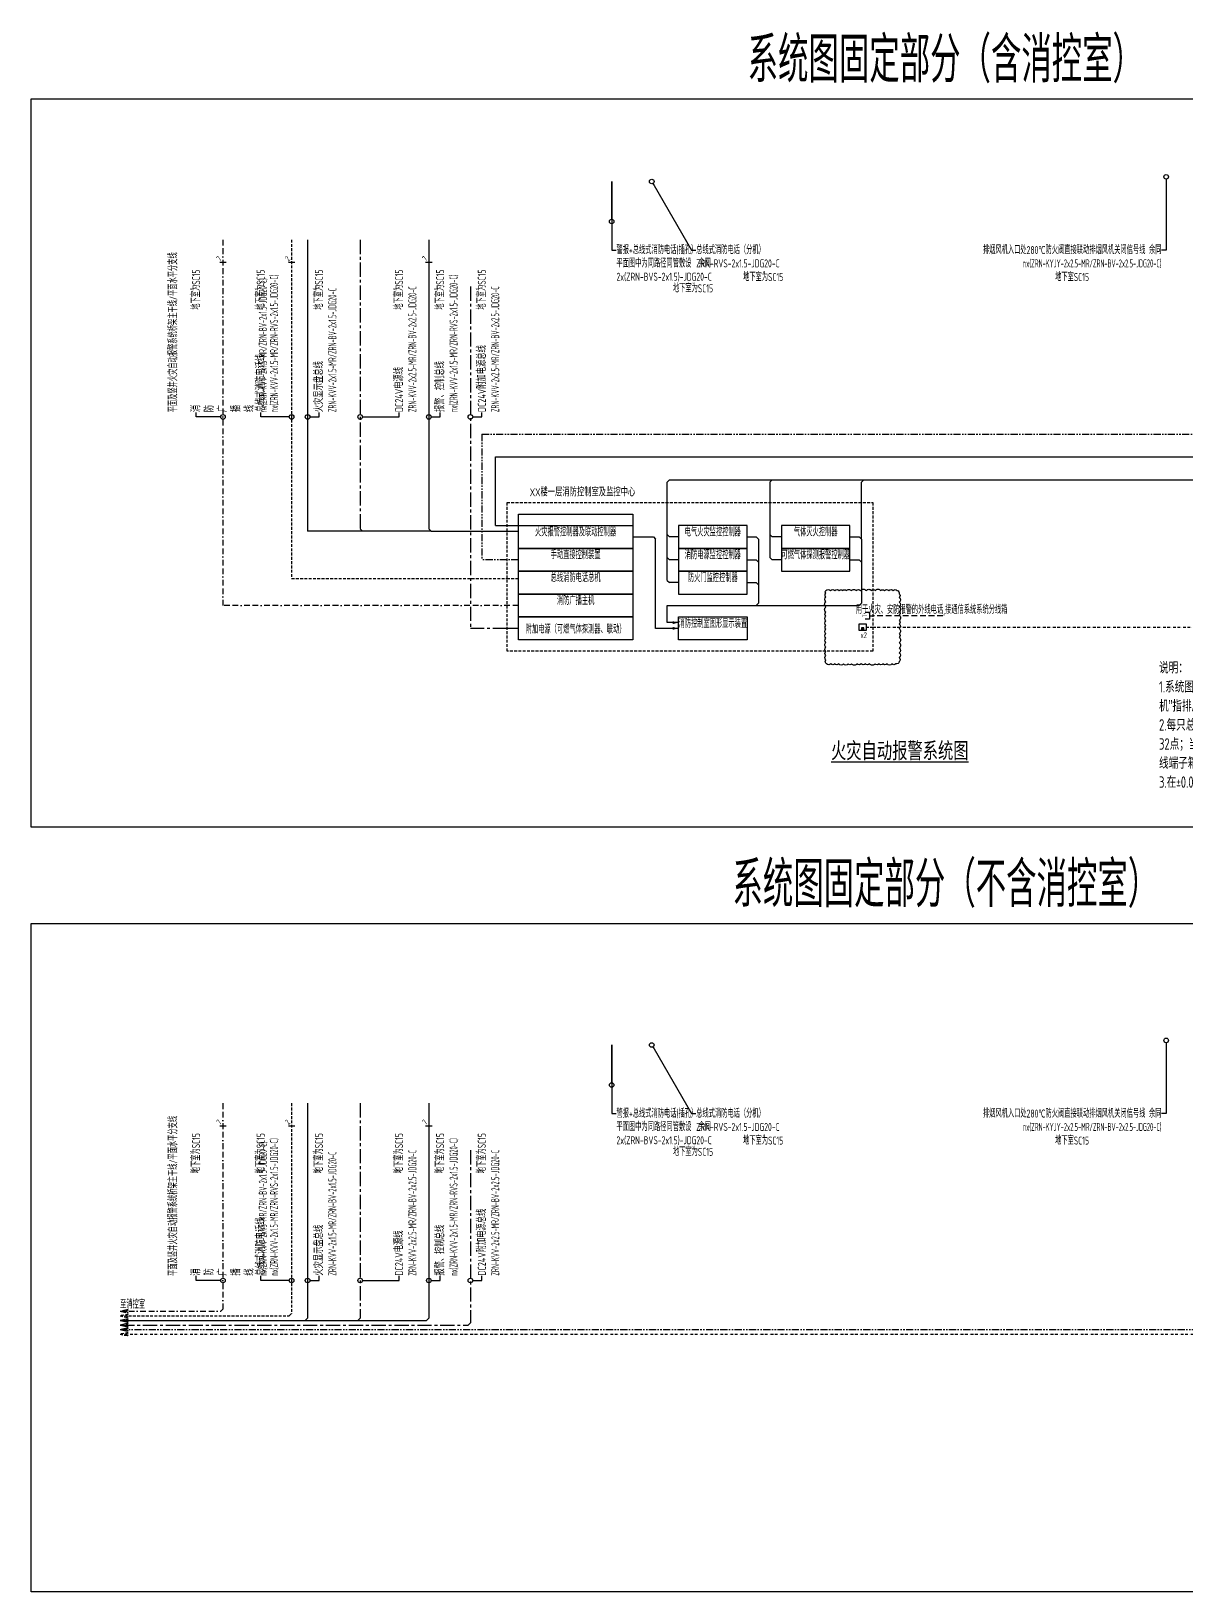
# Model space of a CAD drawing. Header units: millimetres. Extents: x -134159 to 349982, y -111568 to 195981.
# Drawn here: x -6887 to 43650, y 49080 to 117345 of the extents above; entities that cross this region are included whole.
import ezdxf
from ezdxf import colors
from ezdxf.entities.mleader import LeaderData, LeaderLine
from ezdxf.enums import TextEntityAlignment as Align
from ezdxf.math import Vec2, Vec3

# ---------------------------------------------------------------- set-up
doc = ezdxf.new("R2010")
doc.units = ezdxf.units.MM
doc.header["$LTSCALE"] = 500
doc.header["$MEASUREMENT"] = 0
for name, pattern in [('BORDER', [1.75, 0.5, -0.25, 0.5, -0.25, 0, -0.25]), ('BORDER2', [0.875, 0.25, -0.125, 0.25, -0.125, 0, -0.125]), ('CENTER', [2, 1.25, -0.25, 0.25, -0.25]), ('DASHED', [0.75, 0.5, -0.25]), ('HIDDEN', [0.375, 0.25, -0.125]), ('PHANTOM2', [1.25, 0.625, -0.125, 0.125, -0.125, 0.125, -0.125])]:
    doc.linetypes.add(name, pattern=pattern)
doc.layers.get('0').update_dxf_attribs({"linetype": 'CONTINUOUS'})
for name, color, linetype in [('E-BRST-WIRE', 2, 'BORDER'), ('E-CTRL-WIRE', 3, 'BORDER2'), ('E-FAS-DEVC', 3, 'CONTINUOUS'), ('E-FAS-WIRE', 4, 'CONTINUOUS'), ('E-FAS-WIRE2', 1, 'CENTER'), ('E-FAS-WIRE4', 4, 'PHANTOM2'), ('E-FAS-WIRE5', 4, 'HIDDEN'), ('E-GCS-DEVC', 3, 'CONTINUOUS'), ('E-GCS-WIRE', 4, 'DASHED'), ('E-REQU-DIMS', 30, 'CONTINUOUS'), ('E-UNIV-DIAG2', 2, 'HIDDEN'), ('E-UNIV-EL', 140, 'CONTINUOUS'), ('E-UNIV-NOTE', 6, 'CONTINUOUS'), ('说明', 7, 'CONTINUOUS')]:
    doc.layers.add(name, color=color, linetype=linetype)
doc.styles.add('TH-STYLE1', font='Stfangso_0.ttf', dxfattribs={"width": 0.7})
doc.styles.add('TH-STYLE3', font='tssdeng.shx', dxfattribs={"width": 0.7, "bigfont": 'tssdchn.shx'})

# ---------------------------------------------------------------- blocks, each defined once
blk = doc.blocks.new('E-ANNO04')
blk.add_line((-1, -1), (1, 1))
at = {"style": 'TH-STYLE3', "width": 0.7}
blk.add_attdef('N', text='', height=2.5, dxfattribs=at).set_placement((0, 2.5), align=Align.MIDDLE)
blk = doc.blocks.new('_DotBlank')
at = {"color": 0, "linetype": 'ByBlock', "lineweight": -2}
blk.add_line((-0.5, 0), (-1, 0), dxfattribs=at)
blk.add_circle((0, 0), 0.5, dxfattribs=at)
blk = doc.blocks.new('E-BFAS630-4')
blk.add_lwpolyline([(-1.5, -1.5), (-1.5, 1.5), (1.5, 1.5), (1.5, -1.5)], close=True)
at = {"layer": 'E-UNIV-EL'}
for points in [[(-0.5, -0.25), (-0.5, -1.25), (0.5, -1.25), (0.5, -0.25)], [(-0.3, -0.45), (-0.3, -1.05), (0.3, -1.05), (0.3, -0.45)]]:
    blk.add_lwpolyline(points, close=True, dxfattribs=at)
at = {"layer": 'E-UNIV-EL', "style": 'TH-STYLE3', "width": 0.5}
blk.add_attdef('F', text='', height=1.5, dxfattribs=at).set_placement((0, 0.75), align=Align.MIDDLE)
blk = doc.blocks.new('E-BGC10')
for p, q in [((-1.5, 1.5), (-1.5, 3.3)), ((1.5, 1.5), (-1.5, 1.5)), ((0, 1.5), (0, 0)), ((1.5, 1.5), (1.5, 3.3))]:
    blk.add_line(p, q)
at = {"layer": 'E-UNIV-EL', "style": 'TH-STYLE3', "width": 0.7}
blk.add_attdef('SOCKET', text='', height=2, dxfattribs=at).set_placement((0, 3.5), align=Align.MIDDLE)

msp = doc.modelspace()

# ---------------------------------------------------------------- linework, layer by layer
at = {"layer": 'E-BRST-WIRE'}
for p, q in [((1500, 108223), (1500, 92223)), ((14421, 92223), (1500, 92223)), ((1500, 70449), (1500, 61449)), ((1400, 61349), (1500, 61449)), ((-3000, 61349), (1400, 61349))]:
    msp.add_line(p, q, dxfattribs=at)
msp.add_lwpolyline([(-3000, 61349), (-2647, 61274), (-2747, 61349), (-2647, 61424), (-3000, 61349)], dxfattribs=at)
at = {"layer": 'E-CTRL-WIRE'}
for p, q in [((29621, 91273), (29921, 91273)), ((29921, 91273), (62700, 91273)), ((-3000, 60349), (62600, 60349))]:
    msp.add_line(p, q, dxfattribs=at)
msp.add_lwpolyline([(-3000, 60349), (-2647, 60274), (-2747, 60349), (-2647, 60424), (-3000, 60349)], dxfattribs=at)
at = {"layer": 'E-FAS-DEVC'}
msp.add_line((14421, 95723), (19421, 95723), dxfattribs=at)
for points in [[(14421, 94723), (14421, 96223), (19421, 96223), (19421, 94723)], [(24421, 94723), (24421, 95723), (21421, 95723), (21421, 94723)], [(28921, 94723), (28921, 95723), (25921, 95723), (25921, 94723)], [(14421, 93723), (14421, 94723), (19421, 94723), (19421, 93723)], [(24421, 93723), (24421, 94723), (21421, 94723), (21421, 93723)], [(28921, 93723), (28921, 94723), (25921, 94723), (25921, 93723)], [(14421, 92723), (14421, 93723), (19421, 93723), (19421, 92723)], [(24421, 92723), (24421, 93723), (21421, 93723), (21421, 92723)], [(14421, 91723), (14421, 92723), (19421, 92723), (19421, 91723)], [(14421, 90723), (14421, 91723), (19421, 91723), (19421, 90723)], [(21421, 90723), (21421, 91723), (24421, 91723), (24421, 90723)]]:
    msp.add_lwpolyline(points, close=True, dxfattribs=at)
for points in [[(21171, 91473, 125, 0, 0), (21421, 91473, 0, 0, 0)], [(21171, 91223, 125, 0, 0), (21421, 91223, 0, 0, 0)]]:
    msp.add_lwpolyline(points, format="xyseb", dxfattribs=at)
at = {"layer": 'E-FAS-WIRE'}
for p, q in [((5200, 108223), (5200, 95473)), ((10500, 108223), (10500, 95573)), ((13421, 98723), (59899, 98723)), ((13421, 95723), (13421, 98723)), ((20921, 97623), (21021, 97723)), ((20921, 93323), (20921, 97623)), ((21021, 97723), (59899, 97723)), ((25421, 97623), (25521, 97723)), ((25421, 97623), (25421, 94323)), ((29421, 97623), (29521, 97723)), ((29421, 95123), (29421, 97623)), ((10600, 95473), (10500, 95573)), ((13421, 95723), (13921, 95723)), ((13921, 95723), (14421, 95723)), ((6900, 95473), (5200, 95473)), ((7600, 95473), (6900, 95473)), ((10600, 95473), (7600, 95473)), ((10600, 95473), (13921, 95473)), ((13921, 95473), (14421, 95473)), ((19421, 95223), (20321, 95223)), ((20321, 95223), (20421, 95123)), ((20421, 91223), (20421, 95123)), ((20921, 95323), (21021, 95223)), ((21421, 95223), (21021, 95223)), ((24421, 95223), (24821, 95223)), ((24921, 95123), (24821, 95223)), ((24921, 95123), (24921, 92323)), ((25421, 95323), (25521, 95223)), ((25921, 95223), (25521, 95223)), ((28921, 95223), (29321, 95223)), ((29321, 95223), (29421, 95123)), ((29421, 95123), (29421, 92323)), ((20921, 94323), (21021, 94223)), ((21421, 94223), (21021, 94223)), ((24421, 94223), (24821, 94223)), ((24821, 94223), (24921, 94123)), ((25421, 94323), (25521, 94223)), ((25921, 94223), (25521, 94223)), ((28921, 94223), (29321, 94223)), ((29321, 94223), (29421, 94123)), ((20921, 93323), (21021, 93223)), ((21421, 93223), (21021, 93223)), ((24421, 93223), (24821, 93223)), ((24821, 93223), (24921, 93123)), ((20921, 91473), (20921, 92223)), ((20921, 92223), (29321, 92223)), ((24921, 92323), (24821, 92223)), ((29321, 92223), (29421, 92323)), ((21421, 91223), (20421, 91223)), ((21421, 91473), (20921, 91473)), ((5200, 70449), (5200, 61049)), ((10500, 70449), (10500, 61049)), ((-3000, 60949), (10400, 60949)), ((5100, 60949), (5200, 61049)), ((10400, 60949), (10500, 61049))]:
    msp.add_line(p, q, dxfattribs=at)
msp.add_lwpolyline([(-3000, 60949), (-2647, 60874), (-2747, 60949), (-2647, 61024), (-3000, 60949)], dxfattribs=at)
at = {"layer": 'E-FAS-WIRE2'}
for p, q in [((7500, 108223), (7500, 95573)), ((12321, 106172), (12321, 91223)), ((7600, 95473), (7500, 95573)), ((13921, 91223), (12321, 91223)), ((14421, 91223), (13921, 91223)), ((7500, 70449), (7500, 61049)), ((12321, 68398), (12321, 60849)), ((7400, 60949), (7500, 61049)), ((12221, 60749), (12321, 60849)), ((-3000, 60749), (12221, 60749))]:
    msp.add_line(p, q, dxfattribs=at)
msp.add_lwpolyline([(-3000, 60749), (-2647, 60674), (-2747, 60749), (-2647, 60824), (-3000, 60749)], dxfattribs=at)
at = {"layer": 'E-FAS-WIRE4'}
for p, q in [((12821, 99723), (12821, 94223)), ((12821, 99723), (45550, 99723)), ((13921, 94223), (12821, 94223)), ((14421, 94223), (13921, 94223)), ((-3000, 60549), (57550, 60549))]:
    msp.add_line(p, q, dxfattribs=at)
msp.add_lwpolyline([(-3000, 60549), (-2647, 60474), (-2747, 60549), (-2647, 60624), (-3000, 60549)], dxfattribs=at)
at = {"layer": 'E-FAS-WIRE5'}
for p, q in [((4500, 108223), (4500, 93398)), ((4500, 93398), (13921, 93398)), ((13921, 93398), (14421, 93398)), ((4500, 70449), (4500, 61249)), ((-3000, 61149), (4400, 61149)), ((4400, 61149), (4500, 61249))]:
    msp.add_line(p, q, dxfattribs=at)
msp.add_lwpolyline([(-3000, 61149), (-2647, 61074), (-2747, 61149), (-2647, 61224), (-3000, 61149)], dxfattribs=at)
at = {"layer": 'E-GCS-WIRE'}
msp.add_line((32986, 91773), (29921, 91773), dxfattribs=at)
at = {"layer": 'E-UNIV-DIAG2'}
msp.add_lwpolyline([(13921, 90223), (13921, 96723), (29921, 96723), (29921, 90223)], close=True, dxfattribs=at)
at = {"layer": 'E-UNIV-NOTE'}
msp.add_lwpolyline([(27871, 92873, -0.520567), (28071, 92873, -0.520567), (28258, 92873, -0.520567), (28451, 92873, -0.520567), (28603, 92873, -0.520567), (28759, 92873, -0.520567), (28976, 92873, -0.520567), (29193, 92873, -0.520567), (29383, 92873, -0.520567), (29629, 92873, -0.520567), (29857, 92873, -0.520567), (30024, 92873, -0.520567), (30264, 92873, -0.520567), (30424, 92873, -0.520567), (30623, 92873, -0.520567), (30808, 92873, -0.520567), (30983, 92873, -0.520567), (31071, 92734, -0.520567), (31071, 92577, -0.520567), (31071, 92371, -0.520567), (31071, 92161, -0.520567), (31071, 91954, -0.520567), (31071, 91798, -0.520567), (31071, 91582, -0.520567), (31071, 91411, -0.520567), (31071, 91213, -0.520567), (31071, 90996, -0.520567), (31071, 90831, -0.520567), (31071, 90594, -0.520567), (31071, 90366, -0.520567), (31071, 90154, -0.520567), (31071, 89946, -0.520567), (31071, 89767, -0.520567), (30921, 89673, -0.520567), (30753, 89673, -0.520567), (30541, 89673, -0.520567), (30356, 89673, -0.520567), (30196, 89673, -0.520567), (30016, 89673, -0.520567), (29776, 89673, -0.520567), (29594, 89673, -0.520567), (29409, 89673, -0.520567), (29225, 89673, -0.520567), (28990, 89673, -0.520567), (28839, 89673, -0.520567), (28639, 89673, -0.520567), (28438, 89673, -0.520567), (28244, 89673, -0.520567), (28085, 89673, -0.520567), (27898, 89673, -0.520567), (27871, 89851, -0.520567), (27871, 90037, -0.520567), (27871, 90209, -0.520567), (27871, 90394, -0.520567), (27871, 90610, -0.520567), (27871, 90799, -0.520567), (27871, 90993, -0.520567), (27871, 91185, -0.520567), (27871, 91347, -0.520567), (27871, 91555, -0.520567), (27871, 91758, -0.520567), (27871, 91925, -0.520567), (27871, 92155, -0.520567), (27871, 92388, -0.520567), (27871, 92601, -0.520567), (27871, 92759, -0.520567)], format="xyb", close=True, dxfattribs=at)
at = {"layer": '说明'}
for points in [[(73068, 82522), (-6887, 82522), (-6887, 114380), (73068, 114380)], [(73068, 49080), (-6887, 49080), (-6887, 78310), (73068, 78310)]]:
    msp.add_lwpolyline(points, close=True, dxfattribs=at)

# ---------------------------------------------------------------- block references
at = {"layer": 'E-FAS-DEVC', "xscale": 100, "yscale": 100, "zscale": 100}
msp.add_blockref('E-BFAS630-4', (29471, 91273), dxfattribs=at).add_auto_attribs({'F': 'LT'})
at = {"layer": 'E-GCS-DEVC', "xscale": 100, "yscale": 100, "zscale": 100, "rotation": 90}
msp.add_blockref('E-BGC10', (29921, 91773), dxfattribs=at).add_auto_attribs({'SOCKET': 'T'})
at = {"layer": 'E-UNIV-NOTE'}
ref = msp.add_blockref('E-ANNO04', (1500, 107223), dxfattribs=dict(at, xscale=-100.0000000000014, yscale=100, zscale=100, rotation=44.99999999999704))
ref.add_attrib('N', '7', dxfattribs={"layer": '0', "height": 250, "rotation": 45, "style": 'TH-STYLE3', "width": 0.7}).set_placement((1323, 107399), align=Align.MIDDLE)
ref = msp.add_blockref('E-ANNO04', (4500, 107223), dxfattribs=dict(at, xscale=-100.0000000000014, yscale=100, zscale=100, rotation=44.99999999999704))
ref.add_attrib('N', '2', dxfattribs={"layer": '0', "height": 250, "rotation": 45, "style": 'TH-STYLE3', "width": 0.7}).set_placement((4323, 107399), align=Align.MIDDLE)
ref = msp.add_blockref('E-ANNO04', (10500, 107223), dxfattribs=dict(at, xscale=-99.9999999999963, yscale=100, zscale=100, rotation=45))
ref.add_attrib('N', '7', dxfattribs={"layer": '0', "height": 250, "rotation": 45, "style": 'TH-STYLE3', "width": 0.7}).set_placement((10323, 107399), align=Align.MIDDLE)
ref = msp.add_blockref('E-ANNO04', (1500, 69449), dxfattribs=dict(at, xscale=-100.0000000000014, yscale=100, zscale=100, rotation=44.99999999999704))
ref.add_attrib('N', '7', dxfattribs={"layer": '0', "height": 250, "rotation": 45, "style": 'TH-STYLE3', "width": 0.7}).set_placement((1323, 69626), align=Align.MIDDLE)
ref = msp.add_blockref('E-ANNO04', (4500, 69449), dxfattribs=dict(at, xscale=-100.0000000000014, yscale=100, zscale=100, rotation=44.99999999999704))
ref.add_attrib('N', '2', dxfattribs={"layer": '0', "height": 250, "rotation": 45, "style": 'TH-STYLE3', "width": 0.7}).set_placement((4323, 69626), align=Align.MIDDLE)
ref = msp.add_blockref('E-ANNO04', (10500, 69449), dxfattribs=dict(at, xscale=-99.9999999999963, yscale=100, zscale=100, rotation=45))
ref.add_attrib('N', '7', dxfattribs={"layer": '0', "height": 250, "rotation": 45, "style": 'TH-STYLE3', "width": 0.7}).set_placement((10323, 69626), align=Align.MIDDLE)

# ---------------------------------------------------------------- texts
at = {"layer": 'E-REQU-DIMS', "color": 6, "char_height": 350, "attachment_point": 1, "style": 'TH-STYLE3'}
for s, insert in [('{\\W0.6;地下室为SC15}', (24246, 106767)), ('{\\W0.6;地下室SC15}', (37891, 106767)), ('{\\W0.6;地下室为SC15}', (21176, 106273)), ('{\\W0.6;地下室为SC15}', (24246, 68993)), ('{\\W0.6;地下室SC15}', (37891, 68993)), ('{\\W0.6;地下室为SC15}', (21176, 68500))]:
    msp.add_mtext(s, dxfattribs=dict(at, insert=insert))
at = {"layer": 'E-REQU-DIMS', "color": 6, "char_height": 350, "attachment_point": 4, "rotation": 90, "style": 'TH-STYLE3'}
for insert in [(325, 105162), (3150, 105162), (5700, 105162), (9200, 105162), (11000, 105162), (12821, 105162), (325, 67388), (3150, 67388), (5700, 67388), (9200, 67388), (11000, 67388), (12821, 67388)]:
    msp.add_mtext('{\\W0.6;地下室为SC15}', dxfattribs=dict(at, insert=insert))
at = {"layer": 'E-UNIV-NOTE', "style": 'TH-STYLE3'}
for s, height, width, p in [('系统图固定部分（含消控室）', 2000, 0.7, (33091, 116203)), ('火灾报警控制器及联动控制器', 350, 0.6, (16921, 95473)), ('电气火灾监控控制器', 350, 0.6, (22921, 95473)), ('气体灭火控制器', 350, 0.6, (27421, 95473)), ('手动直接控制装置', 350, 0.6, (16921, 94473)), ('消防电源监控控制器', 350, 0.6, (22921, 94473)), ('可燃气体探测报警控制器', 350, 0.6, (27421, 94473)), ('总线消防电话总机', 350, 0.6, (16921, 93473)), ('防火门监控控制器', 350, 0.6, (22921, 93473)), ('消防广播主机', 350, 0.6, (16921, 92473)), ('用于火灾、安防报警的外线电话,接通信系统系统分线箱', 350, 0.6, (32491, 92046)), ('消防控制室图形显示装置', 350, 0.6, (22921, 91473)), ('附加电源（可燃气体探测器、联动）', 350, 0.6, (16921, 91223)), ('x2', 250, 0.7, (29521, 90923)), ('系统图固定部分（不含消控室）', 2000, 0.7, (33091, 80132))]:
    msp.add_text(s, height=height, dxfattribs=dict(at, width=width)).set_placement(p, align=Align.MIDDLE)
at = {"layer": 'E-UNIV-NOTE', "style": 'TH-STYLE3', "width": 0.6}
for p in [(-675, 100673), (-675, 62899)]:
    msp.add_text('平面及竖井火灾自动报警系统桥架主干线/平面水平分支线', height=350, rotation=90, dxfattribs=at).set_placement(p, align=Align.MIDDLE_LEFT)
at = {"layer": 'E-UNIV-NOTE', "style": 'TH-STYLE3', "width": 0.7}
msp.add_text('XX楼一层消防控制室及监控中心', height=350, rotation=360, dxfattribs=at).set_placement((17221, 97223), align=Align.MIDDLE)
at = {"layer": 'E-UNIV-NOTE', "style": 'TH-STYLE3', "width": 0.6}
msp.add_text('至消控室', height=350, dxfattribs=at).set_placement((-3000, 61649), align=Align.MIDDLE_LEFT)
at = {"layer": 'E-UNIV-NOTE', "insert": (42437, 89750), "char_height": 500, "width": 17877.26, "attachment_point": 1, "style": 'TH-STYLE3'}
msp.add_mtext('说明：\\P1.系统图中“防排烟风机”指排烟风机、正压风机、排风兼排烟风机等消防用的风机。系统图中“风机”指排风机、新风机、有风管的空调机等非消防用的风机。\\P2.每只总线短路隔离器保护的火灾探测器、手动火灾报警按钮和模块等消防设备的总数不应超过32点；当总线穿越防火分区时，应在穿越处设置总线短路隔离器。总线短路隔离器集中放置于接线端子箱内。系统图中每个短路隔离器后实际接入探测器数量以平面图为准。\\P3.在{\\H0.875x;±}0.000及以下，应以SC15导管代替JDG20导管。', dxfattribs=at)
at = {"layer": 'E-UNIV-NOTE', "insert": (31099, 85842), "char_height": 700, "attachment_point": 5, "style": 'TH-STYLE1'}
msp.add_mtext('{\\L火灾自动报警系统图}', dxfattribs=at)

# ---------------------------------------------------------------- leaders
at = {"layer": 'E-REQU-DIMS'}
ml = msp.add_multileader_mtext('Standard', dxfattribs=at)
ml.set_content('总线式消防电话线\\P{\\W0.5;nx(ZRN-KVV-2x1.5-MR/ZRN-RVS-2x1.5-JDG20-C)}', color=6, style='TH-STYLE3')
ml.set_leader_properties()
ml.set_arrow_properties(name='DOTBLANK')
ml.build(insert=Vec2(0, 0))
ml.multileader.update_dxf_attribs({"dogleg_length": 2, "arrow_head_size": 200, "scale": 100})
ctx = ml.context
ctx.base_point, ctx.scale, ctx.char_height, ctx.arrow_head_size, ctx.landing_gap_size, ctx.plane_origin, ctx.plane_x_axis, ctx.plane_y_axis = Vec3(3150, 100673), 100, 350, 200, 9, Vec3(1904, 103755), Vec3(0, 1), Vec3(-1, 0)
notes = []
notes.append((ctx, [(0, (1, 1, 0), (3150, 100473), (0, 1), 200, [(0, [(4500, 100473)], 0, [])])]))
ctx.mtext.insert, ctx.mtext.text_direction, ctx.mtext.rotation, ctx.mtext.flow_direction = Vec3(2975, 100682), Vec3(0, 1), 1.570796, 5
ml = msp.add_multileader_mtext('Standard', dxfattribs=at)
ml.set_content('报警、控制总线\\P{\\W0.5;nx(ZRN-KVV-2x1.5-MR/ZRN-RVS-2x1.5-JDG20-C)}', color=6, style='TH-STYLE3')
ml.set_leader_properties()
ml.set_arrow_properties(name='DOTBLANK')
ml.build(insert=Vec2(0, 0))
ml.multileader.update_dxf_attribs({"dogleg_length": 2, "arrow_head_size": 200, "scale": 100})
ctx = ml.context
ctx.base_point, ctx.scale, ctx.char_height, ctx.arrow_head_size, ctx.landing_gap_size, ctx.plane_origin, ctx.plane_x_axis, ctx.plane_y_axis = Vec3(11000, 100673), 100, 350, 200, 9, Vec3(12746, 103755), Vec3(0, 1), Vec3(-1, 0)
notes.append((ctx, [(0, (1, 1, 0), (11000, 100473), (0, 1), 200, [(0, [(10500, 100473)], 0, [])])]))
ctx.mtext.insert, ctx.mtext.text_direction, ctx.mtext.rotation, ctx.mtext.flow_direction = Vec3(10825, 100682), Vec3(0, 1), 1.570796, 5
ml = msp.add_multileader_mtext('Standard', dxfattribs=at)
ml.set_content('{\\W0.6;警报+总线式消防电话(插孔）\\P平面图中为同路径同管敷设  余同\\P2x(ZRN-BVS-2x1.5)-JDG20-C}', color=6, style='TH-STYLE3')
ml.set_leader_properties()
ml.set_arrow_properties(name='DOTBLANK')
ml.build(insert=Vec2(0, 0))
ml.multileader.update_dxf_attribs({"dogleg_length": 2, "arrow_head_size": 200, "scale": 100})
ctx = ml.context
ctx.base_point, ctx.scale, ctx.char_height, ctx.arrow_head_size, ctx.landing_gap_size, ctx.plane_origin = Vec3(18700, 107773), 100, 350, 200, 9, Vec3(18783, 109226)
notes.append((ctx, [(0, (1, 1, 0), (18500, 107773), (1, 0), 200, [(1, [(18500, 109023), (18500, 110773)], 0, [])])]))
ctx.mtext.insert, ctx.mtext.flow_direction = Vec3(18709, 107948), 5
ml = msp.add_multileader_mtext('Standard', dxfattribs=at)
ml.set_content('{\\W0.6;总线式消防电话（分机）\\PZRN-RVS-2x1.5-JDG20-C}', color=6, style='TH-STYLE3')
ml.set_leader_properties()
ml.set_arrow_properties(name='DOTBLANK')
ml.build(insert=Vec2(0, 0))
ml.multileader.update_dxf_attribs({"dogleg_length": 2, "arrow_head_size": 200, "scale": 100})
ctx = ml.context
ctx.base_point, ctx.scale, ctx.char_height, ctx.arrow_head_size, ctx.landing_gap_size, ctx.plane_origin = Vec3(22186, 107773), 100, 350, 200, 9, Vec3(23019, 109226)
notes.append((ctx, [(0, (1, 1, 0), (21986, 107773), (1, 0), 200, [(1, [(20250, 110773)], 0, [])])]))
ctx.mtext.insert, ctx.mtext.flow_direction = Vec3(22195, 107948), 5
ml = msp.add_multileader_mtext('Standard', dxfattribs=at)
ml.set_content('{\\W0.6;排烟风机入口处280℃防火阀直接联动排烟风机关闭信号线 余同\\P\\W0.5;nx(ZRN-KYJY-2x2.5-MR/ZRN-BV-2x2.5-JDG20-C)}', color=6, style='TH-STYLE3')
ml.set_leader_properties()
ml.set_arrow_properties(name='DOTBLANK')
ml.build(insert=Vec2(0, 0))
ml.multileader.update_dxf_attribs({"dogleg_length": 2, "arrow_head_size": 200, "scale": 100})
ctx = ml.context
ctx.base_point, ctx.scale, ctx.char_height, ctx.arrow_head_size, ctx.landing_gap_size, ctx.plane_origin = Vec3(36534, 107773), 100, 350, 200, 9, Vec3(42467, 109226)
ctx.text_align_type = 2
notes.append((ctx, [(0, (1, 1, 0), (42750, 107773), (-1, 0), 200, [(1, [(42750, 110973)], 0, [])])]))
ctx.mtext.insert, ctx.mtext.alignment, ctx.mtext.flow_direction = Vec3(42541, 107948), 3, 5
ml = msp.add_multileader_mtext('Standard', dxfattribs=at)
ml.set_content('火灾显示盘总线\\P{\\W0.5;ZRN-KVV-2x1.5-MR/ZRN-BV-2x1.5-JDG20-C}', color=6, style='TH-STYLE3')
ml.set_leader_properties()
ml.set_arrow_properties(name='DOTBLANK')
ml.build(insert=Vec2(0, 0))
ml.multileader.update_dxf_attribs({"dogleg_length": 2, "arrow_head_size": 200, "scale": 100})
ctx = ml.context
ctx.base_point, ctx.scale, ctx.char_height, ctx.arrow_head_size, ctx.landing_gap_size, ctx.plane_origin, ctx.plane_x_axis, ctx.plane_y_axis = Vec3(5700, 100673), 100, 350, 200, 9, Vec3(7446, 103755), Vec3(0, 1), Vec3(-1, 0)
notes.append((ctx, [(0, (1, 1, 0), (5700, 100473), (0, 1), 200, [(0, [(5200, 100473)], 0, [])])]))
ctx.mtext.insert, ctx.mtext.text_direction, ctx.mtext.rotation, ctx.mtext.flow_direction = Vec3(5525, 100682), Vec3(0, 1), 1.570796, 5
ml = msp.add_multileader_mtext('Standard', dxfattribs=at)
ml.set_content('DC24V电源线\\P{\\W0.5;ZRN-KVV-2x2.5-MR/ZRN-BV-2x2.5-JDG20-C}', color=6, style='TH-STYLE3')
ml.set_leader_properties()
ml.set_arrow_properties(name='DOTBLANK')
ml.build(insert=Vec2(0, 0))
ml.multileader.update_dxf_attribs({"dogleg_length": 2, "arrow_head_size": 200, "scale": 100})
ctx = ml.context
ctx.base_point, ctx.scale, ctx.char_height, ctx.arrow_head_size, ctx.landing_gap_size, ctx.plane_origin, ctx.plane_x_axis, ctx.plane_y_axis = Vec3(9200, 100673), 100, 350, 200, 9, Vec3(10746, 103755), Vec3(0, 1), Vec3(-1, 0)
notes.append((ctx, [(0, (1, 1, 0), (9200, 100473), (0, 1), 200, [(0, [(7500, 100473)], 0, [])])]))
ctx.mtext.insert, ctx.mtext.text_direction, ctx.mtext.rotation, ctx.mtext.flow_direction = Vec3(9025, 100682), Vec3(0, 1), 1.570796, 5
ml = msp.add_multileader_mtext('Standard', dxfattribs=at)
ml.set_content('DC24V附加电源总线\\P{\\W0.5;ZRN-KVV-2x2.5-MR/ZRN-BV-2x2.5-JDG20-C}', color=6, style='TH-STYLE3')
ml.set_leader_properties()
ml.set_arrow_properties(name='DOTBLANK')
ml.build(insert=Vec2(0, 0))
ml.multileader.update_dxf_attribs({"dogleg_length": 2, "arrow_head_size": 200, "scale": 100})
ctx = ml.context
ctx.base_point, ctx.scale, ctx.char_height, ctx.arrow_head_size, ctx.landing_gap_size, ctx.plane_origin, ctx.plane_x_axis, ctx.plane_y_axis = Vec3(12821, 100673), 100, 350, 200, 9, Vec3(14568, 103755), Vec3(0, 1), Vec3(-1, 0)
notes.append((ctx, [(0, (1, 1, 0), (12821, 100473), (0, 1), 200, [(0, [(12321, 100473)], 0, [])])]))
ctx.mtext.insert, ctx.mtext.text_direction, ctx.mtext.rotation, ctx.mtext.flow_direction = Vec3(12646, 100682), Vec3(0, 1), 1.570796, 5
ml = msp.add_multileader_mtext('Standard', dxfattribs=at)
ml.set_content('消防广播线\\P{\\W0.5;nx(ZRN-KVV-2x1.5-MR/ZRN-BV-2x1.5-JDG20-C)}', color=6, style='TH-STYLE3')
ml.set_leader_properties()
ml.set_arrow_properties(name='DOTBLANK')
ml.build(insert=Vec2(0, 0))
ml.multileader.update_dxf_attribs({"dogleg_length": 2, "arrow_head_size": 200, "scale": 100})
ctx = ml.context
ctx.base_point, ctx.scale, ctx.char_height, ctx.arrow_head_size, ctx.landing_gap_size, ctx.plane_origin, ctx.plane_x_axis, ctx.plane_y_axis = Vec3(325, 100673), 100, 350, 200, 9, Vec3(-1421, 103755), Vec3(0, 1), Vec3(-1, 0)
notes.append((ctx, [(0, (1, 1, 0), (325, 100473), (0, 1), 200, [(0, [(1500, 100473)], 0, [])])]))
ctx.mtext.insert, ctx.mtext.text_direction, ctx.mtext.rotation, ctx.mtext.width, ctx.mtext.flow_direction = Vec3(150, 100682), Vec3(0, 1), 1.570796, 0.5, 5
ml = msp.add_multileader_mtext('Standard', dxfattribs=at)
ml.set_content('总线式消防电话线\\P{\\W0.5;nx(ZRN-KVV-2x1.5-MR/ZRN-RVS-2x1.5-JDG20-C)}', color=6, style='TH-STYLE3')
ml.set_leader_properties()
ml.set_arrow_properties(name='DOTBLANK')
ml.build(insert=Vec2(0, 0))
ml.multileader.update_dxf_attribs({"dogleg_length": 2, "arrow_head_size": 200, "scale": 100})
ctx = ml.context
ctx.base_point, ctx.scale, ctx.char_height, ctx.arrow_head_size, ctx.landing_gap_size, ctx.plane_origin, ctx.plane_x_axis, ctx.plane_y_axis = Vec3(3150, 62899), 100, 350, 200, 9, Vec3(1904, 65982), Vec3(0, 1), Vec3(-1, 0)
notes.append((ctx, [(0, (1, 1, 0), (3150, 62699), (0, 1), 200, [(0, [(4500, 62699)], 0, [])])]))
ctx.mtext.insert, ctx.mtext.text_direction, ctx.mtext.rotation, ctx.mtext.flow_direction = Vec3(2975, 62908), Vec3(0, 1), 1.570796, 5
ml = msp.add_multileader_mtext('Standard', dxfattribs=at)
ml.set_content('报警、控制总线\\P{\\W0.5;nx(ZRN-KVV-2x1.5-MR/ZRN-RVS-2x1.5-JDG20-C)}', color=6, style='TH-STYLE3')
ml.set_leader_properties()
ml.set_arrow_properties(name='DOTBLANK')
ml.build(insert=Vec2(0, 0))
ml.multileader.update_dxf_attribs({"dogleg_length": 2, "arrow_head_size": 200, "scale": 100})
ctx = ml.context
ctx.base_point, ctx.scale, ctx.char_height, ctx.arrow_head_size, ctx.landing_gap_size, ctx.plane_origin, ctx.plane_x_axis, ctx.plane_y_axis = Vec3(11000, 62899), 100, 350, 200, 9, Vec3(12746, 65982), Vec3(0, 1), Vec3(-1, 0)
notes.append((ctx, [(0, (1, 1, 0), (11000, 62699), (0, 1), 200, [(0, [(10500, 62699)], 0, [])])]))
ctx.mtext.insert, ctx.mtext.text_direction, ctx.mtext.rotation, ctx.mtext.flow_direction = Vec3(10825, 62908), Vec3(0, 1), 1.570796, 5
ml = msp.add_multileader_mtext('Standard', dxfattribs=at)
ml.set_content('{\\W0.6;总线式消防电话（分机）\\PZRN-RVS-2x1.5-JDG20-C}', color=6, style='TH-STYLE3')
ml.set_leader_properties()
ml.set_arrow_properties(name='DOTBLANK')
ml.build(insert=Vec2(0, 0))
ml.multileader.update_dxf_attribs({"dogleg_length": 2, "arrow_head_size": 200, "scale": 100})
ctx = ml.context
ctx.base_point, ctx.scale, ctx.char_height, ctx.arrow_head_size, ctx.landing_gap_size, ctx.plane_origin = Vec3(22186, 69999), 100, 350, 200, 9, Vec3(23019, 71452)
notes.append((ctx, [(0, (1, 1, 0), (21986, 69999), (1, 0), 200, [(1, [(20250, 72999)], 0, [])])]))
ctx.mtext.insert, ctx.mtext.flow_direction = Vec3(22195, 70174), 5
ml = msp.add_multileader_mtext('Standard', dxfattribs=at)
ml.set_content('{\\W0.6;排烟风机入口处280℃防火阀直接联动排烟风机关闭信号线 余同\\P\\W0.5;nx(ZRN-KYJY-2x2.5-MR/ZRN-BV-2x2.5-JDG20-C)}', color=6, style='TH-STYLE3')
ml.set_leader_properties()
ml.set_arrow_properties(name='DOTBLANK')
ml.build(insert=Vec2(0, 0))
ml.multileader.update_dxf_attribs({"dogleg_length": 2, "arrow_head_size": 200, "scale": 100})
ctx = ml.context
ctx.base_point, ctx.scale, ctx.char_height, ctx.arrow_head_size, ctx.landing_gap_size, ctx.plane_origin = Vec3(36534, 69999), 100, 350, 200, 9, Vec3(42467, 71452)
ctx.text_align_type = 2
notes.append((ctx, [(0, (1, 1, 0), (42750, 69999), (-1, 0), 200, [(1, [(42750, 73199)], 0, [])])]))
ctx.mtext.insert, ctx.mtext.alignment, ctx.mtext.flow_direction = Vec3(42541, 70174), 3, 5
ml = msp.add_multileader_mtext('Standard', dxfattribs=at)
ml.set_content('{\\W0.6;警报+总线式消防电话(插孔）\\P平面图中为同路径同管敷设  余同\\P2x(ZRN-BVS-2x1.5)-JDG20-C}', color=6, style='TH-STYLE3')
ml.set_leader_properties()
ml.set_arrow_properties(name='DOTBLANK')
ml.build(insert=Vec2(0, 0))
ml.multileader.update_dxf_attribs({"dogleg_length": 2, "arrow_head_size": 200, "scale": 100})
ctx = ml.context
ctx.base_point, ctx.scale, ctx.char_height, ctx.arrow_head_size, ctx.landing_gap_size, ctx.plane_origin = Vec3(18700, 69999), 100, 350, 200, 9, Vec3(18783, 71452)
notes.append((ctx, [(0, (1, 1, 0), (18500, 69999), (1, 0), 200, [(1, [(18500, 71249), (18500, 72999)], 0, [])])]))
ctx.mtext.insert, ctx.mtext.flow_direction = Vec3(18709, 70174), 5
ml = msp.add_multileader_mtext('Standard', dxfattribs=at)
ml.set_content('火灾显示盘总线\\P{\\W0.5;ZRN-KVV-2x1.5-MR/ZRN-BV-2x1.5-JDG20-C}', color=6, style='TH-STYLE3')
ml.set_leader_properties()
ml.set_arrow_properties(name='DOTBLANK')
ml.build(insert=Vec2(0, 0))
ml.multileader.update_dxf_attribs({"dogleg_length": 2, "arrow_head_size": 200, "scale": 100})
ctx = ml.context
ctx.base_point, ctx.scale, ctx.char_height, ctx.arrow_head_size, ctx.landing_gap_size, ctx.plane_origin, ctx.plane_x_axis, ctx.plane_y_axis = Vec3(5700, 62899), 100, 350, 200, 9, Vec3(7446, 65982), Vec3(0, 1), Vec3(-1, 0)
notes.append((ctx, [(0, (1, 1, 0), (5700, 62699), (0, 1), 200, [(0, [(5200, 62699)], 0, [])])]))
ctx.mtext.insert, ctx.mtext.text_direction, ctx.mtext.rotation, ctx.mtext.flow_direction = Vec3(5525, 62908), Vec3(0, 1), 1.570796, 5
ml = msp.add_multileader_mtext('Standard', dxfattribs=at)
ml.set_content('DC24V电源线\\P{\\W0.5;ZRN-KVV-2x2.5-MR/ZRN-BV-2x2.5-JDG20-C}', color=6, style='TH-STYLE3')
ml.set_leader_properties()
ml.set_arrow_properties(name='DOTBLANK')
ml.build(insert=Vec2(0, 0))
ml.multileader.update_dxf_attribs({"dogleg_length": 2, "arrow_head_size": 200, "scale": 100})
ctx = ml.context
ctx.base_point, ctx.scale, ctx.char_height, ctx.arrow_head_size, ctx.landing_gap_size, ctx.plane_origin, ctx.plane_x_axis, ctx.plane_y_axis = Vec3(9200, 62899), 100, 350, 200, 9, Vec3(10746, 65982), Vec3(0, 1), Vec3(-1, 0)
notes.append((ctx, [(0, (1, 1, 0), (9200, 62699), (0, 1), 200, [(0, [(7500, 62699)], 0, [])])]))
ctx.mtext.insert, ctx.mtext.text_direction, ctx.mtext.rotation, ctx.mtext.flow_direction = Vec3(9025, 62908), Vec3(0, 1), 1.570796, 5
ml = msp.add_multileader_mtext('Standard', dxfattribs=at)
ml.set_content('DC24V附加电源总线\\P{\\W0.5;ZRN-KVV-2x2.5-MR/ZRN-BV-2x2.5-JDG20-C}', color=6, style='TH-STYLE3')
ml.set_leader_properties()
ml.set_arrow_properties(name='DOTBLANK')
ml.build(insert=Vec2(0, 0))
ml.multileader.update_dxf_attribs({"dogleg_length": 2, "arrow_head_size": 200, "scale": 100})
ctx = ml.context
ctx.base_point, ctx.scale, ctx.char_height, ctx.arrow_head_size, ctx.landing_gap_size, ctx.plane_origin, ctx.plane_x_axis, ctx.plane_y_axis = Vec3(12821, 62899), 100, 350, 200, 9, Vec3(14568, 65982), Vec3(0, 1), Vec3(-1, 0)
notes.append((ctx, [(0, (1, 1, 0), (12821, 62699), (0, 1), 200, [(0, [(12321, 62699)], 0, [])])]))
ctx.mtext.insert, ctx.mtext.text_direction, ctx.mtext.rotation, ctx.mtext.flow_direction = Vec3(12646, 62908), Vec3(0, 1), 1.570796, 5
ml = msp.add_multileader_mtext('Standard', dxfattribs=at)
ml.set_content('消防广播线\\P{\\W0.5;nx(ZRN-KVV-2x1.5-MR/ZRN-BV-2x1.5-JDG20-C)}', color=6, style='TH-STYLE3')
ml.set_leader_properties()
ml.set_arrow_properties(name='DOTBLANK')
ml.build(insert=Vec2(0, 0))
ml.multileader.update_dxf_attribs({"dogleg_length": 2, "arrow_head_size": 200, "scale": 100})
ctx = ml.context
ctx.base_point, ctx.scale, ctx.char_height, ctx.arrow_head_size, ctx.landing_gap_size, ctx.plane_origin, ctx.plane_x_axis, ctx.plane_y_axis = Vec3(325, 62899), 100, 350, 200, 9, Vec3(-1421, 65982), Vec3(0, 1), Vec3(-1, 0)
notes.append((ctx, [(0, (1, 1, 0), (325, 62699), (0, 1), 200, [(0, [(1500, 62699)], 0, [])])]))
ctx.mtext.insert, ctx.mtext.text_direction, ctx.mtext.rotation, ctx.mtext.width, ctx.mtext.flow_direction = Vec3(150, 62908), Vec3(0, 1), 1.570796, 0.5, 5
for ctx, leaders in notes:
    for number, flags, end, landing, length, lines in leaders:
        leader = LeaderData()
        leader.index, (leader.has_last_leader_line, leader.has_dogleg_vector, leader.attachment_direction) = number, flags
        leader.last_leader_point, leader.dogleg_vector, leader.dogleg_length = Vec3(end), Vec3(landing), length
        for number, points, colour, breaks in lines:
            line = LeaderLine()
            line.index, line.vertices, line.color, line.breaks = number, Vec3.list(points), colors.encode_raw_color(colour), breaks
            leader.lines.append(line)
        ctx.leaders.append(leader)

doc.saveas('drawing.dxf')
